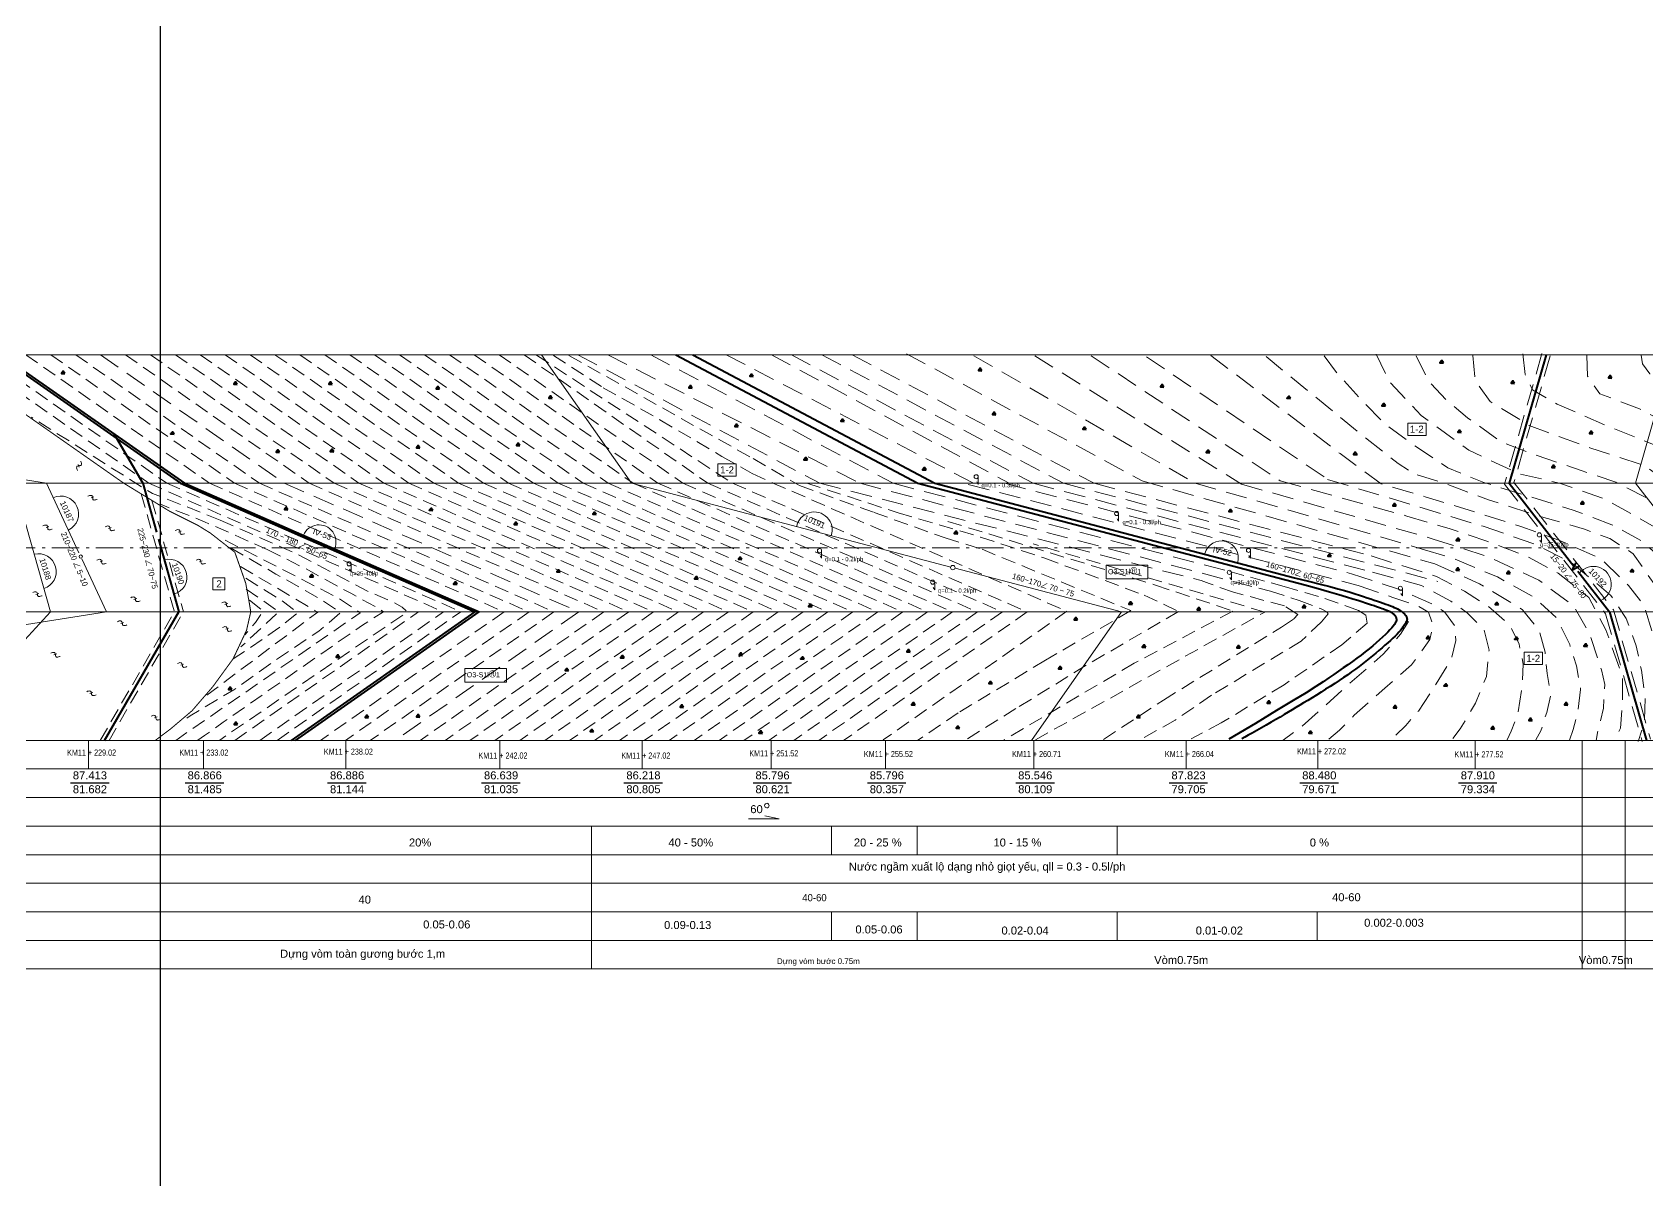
# Model space of a CAD drawing. Header units: inches. Extents: x 444671 to 463716, y 1783086 to 1794968.
# Drawn here: x 457755.7 to 457812.2, y 1788278.9 to 1788319.1 of the extents above; entities that cross this region are included whole.
import ezdxf
from ezdxf.enums import TextEntityAlignment as Align

# ---------------------------------------------------------------- set-up
doc = ezdxf.new("R2010")
doc.units = ezdxf.units.IN
doc.header["$MEASUREMENT"] = 0
doc.linetypes.add('ACAD_ISO10W100', pattern=[18, 12, -3, 0, -3])
doc.linetypes.add('DASHEDX2', pattern=[1.5, 1, -0.5])
for name, color, linetype, lineweight in [('ah', 7, 'Continuous', 15), ('bac6', 7, 'Continuous', 40), ('bac7', 7, 'Continuous', 20), ('bac8', 251, 'Continuous', 9), ('dg', 1, 'Continuous', 40), ('khenut', 251, 'Continuous', 20), ('khung', 7, 'Continuous', 15), ('Phuongvi', 7, 'Continuous', 15), ('rgdc', 7, 'Continuous', 25), ('Sohieu', 7, 'Continuous', 15), ('tdc', 7, 'Continuous', 15), ('thoc', 252, 'Continuous', 13), ('Xuatlonuoc', 4, 'Continuous', 15)]:
    doc.layers.add(name, color=color, linetype=linetype, lineweight=lineweight)
doc.layers.add('Caodoguong', color=7, linetype='Continuous')
doc.layers.add('PointCheckModelLayout', color=9, linetype='Continuous', plot=False)
doc.styles.add('.2', font='', dxfattribs={"height": 0.2})
doc.styles.add('Chuin', font='', dxfattribs={"height": 0.2})
doc.styles.add('Geo', font='', dxfattribs={"height": 0.2})
doc.styles.add('s', font='symbol.ttf', dxfattribs={"height": 0.4})
doc.styles.get('.2').set_extended_font_data('.VnArial')
doc.styles.get('Chuin').set_extended_font_data('.VnArial')
doc.styles.get('Geo').set_extended_font_data('Geo TimesP')

# ---------------------------------------------------------------- blocks, each defined once
blk = doc.blocks.new('th')
at = {"layer": 'khenut', "linetype": 'ByBlock', "lineweight": -2, "ltscale": 0.5}
for points in [[(-45.425, 55.139), (-45.395, 55.154), (-45.366, 55.165), (-45.34, 55.169), (-45.315, 55.165), (-45.294, 55.161), (-45.282, 55.152), (-45.272, 55.134), (-45.264, 55.109), (-45.258, 55.072), (-45.255, 55.045), (-45.249, 55.029), (-45.239, 55.016), (-45.221, 55.006), (-45.205, 55.003), (-45.174, 55.006), (-45.148, 55.011), (-45.117, 55.022), (-45.1, 55.028)], [(-45.312, 55.077), (-45.215, 55.112)]]:
    blk.add_lwpolyline(points, dxfattribs=at)

msp = doc.modelspace()

# ---------------------------------------------------------------- linework, layer by layer
at = {"layer": 'ah', "color": 1, "linetype": 'DASHEDX2', "ltscale": 0.5}
for p, q in [((457755.4703, 1788307.8201), (457761.897, 1788303.3201)), ((457756.342, 1788307.8201), (457762.7687, 1788303.3201)), ((457757.2137, 1788307.8201), (457763.6404, 1788303.3201)), ((457758.9572, 1788307.8201), (457765.3839, 1788303.3201)), ((457759.8289, 1788307.8201), (457766.2556, 1788303.3201)), ((457760.7006, 1788307.8201), (457767.1273, 1788303.3201)), ((457761.5724, 1788307.8201), (457767.999, 1788303.3201)), ((457762.4441, 1788307.8201), (457768.8707, 1788303.3201)), ((457763.3158, 1788307.8201), (457769.7425, 1788303.3201)), ((457764.1875, 1788307.8201), (457770.6142, 1788303.3201)), ((457765.0592, 1788307.8201), (457771.4859, 1788303.3201)), ((457765.931, 1788307.8201), (457772.3576, 1788303.3201)), ((457766.8027, 1788307.8201), (457773.2294, 1788303.3201)), ((457767.6744, 1788307.8201), (457774.1011, 1788303.3201)), ((457768.5461, 1788307.8201), (457774.9728, 1788303.3201)), ((457769.4179, 1788307.8201), (457775.8445, 1788303.3201)), ((457770.2896, 1788307.8201), (457776.7163, 1788303.3201)), ((457771.1613, 1788307.8201), (457777.588, 1788303.3201)), ((457772.033, 1788307.8201), (457778.4597, 1788303.3201)), ((457772.9048, 1788307.8201), (457779.3314, 1788303.3201)), ((457773.3385, 1788307.8037), (457780.2031, 1788303.3201)), ((457761.897, 1788303.3201), (457772.2066, 1788298.8201)), ((457762.7687, 1788303.3201), (457773.0784, 1788298.8201)), ((457763.6404, 1788303.3201), (457773.9501, 1788298.8201)), ((457765.3839, 1788303.3201), (457775.6935, 1788298.8201)), ((457766.2556, 1788303.3201), (457776.5653, 1788298.8201)), ((457767.1273, 1788303.3201), (457777.437, 1788298.8201)), ((457767.999, 1788303.3201), (457778.3087, 1788298.8201)), ((457768.8707, 1788303.3201), (457779.1804, 1788298.8201)), ((457769.7425, 1788303.3201), (457780.0521, 1788298.8201)), ((457770.6142, 1788303.3201), (457780.9239, 1788298.8201)), ((457771.4859, 1788303.3201), (457781.7956, 1788298.8201)), ((457772.3576, 1788303.3201), (457782.6673, 1788298.8201)), ((457773.2294, 1788303.3201), (457783.539, 1788298.8201)), ((457774.1011, 1788303.3201), (457784.4108, 1788298.8201)), ((457774.9728, 1788303.3201), (457785.2825, 1788298.8201)), ((457775.8445, 1788303.3201), (457786.1542, 1788298.8201)), ((457776.7163, 1788303.3201), (457787.0259, 1788298.8201)), ((457777.588, 1788303.3201), (457787.8977, 1788298.8201)), ((457778.4597, 1788303.3201), (457788.7694, 1788298.8201)), ((457779.3314, 1788303.3201), (457789.6411, 1788298.8201)), ((457780.2031, 1788303.3201), (457790.5128, 1788298.8201)), ((457781.5913, 1788303.3401), (457791.901, 1788298.8401)), ((457772.2066, 1788298.8201), (457765.78, 1788294.3201)), ((457773.0784, 1788298.8201), (457766.6517, 1788294.3201)), ((457773.9501, 1788298.8201), (457767.5234, 1788294.3201)), ((457775.6935, 1788298.8201), (457769.2669, 1788294.3201)), ((457776.5653, 1788298.8201), (457770.1386, 1788294.3201)), ((457777.437, 1788298.8201), (457771.0103, 1788294.3201)), ((457778.3087, 1788298.8201), (457771.882, 1788294.3201)), ((457779.1804, 1788298.8201), (457772.7538, 1788294.3201)), ((457780.0521, 1788298.8201), (457773.6255, 1788294.3201)), ((457780.9239, 1788298.8201), (457774.4972, 1788294.3201)), ((457781.7956, 1788298.8201), (457775.3689, 1788294.3201)), ((457782.6673, 1788298.8201), (457776.2407, 1788294.3201)), ((457783.539, 1788298.8201), (457777.1124, 1788294.3201)), ((457784.4108, 1788298.8201), (457777.9841, 1788294.3201)), ((457785.2825, 1788298.8201), (457778.8558, 1788294.3201)), ((457786.1542, 1788298.8201), (457779.7275, 1788294.3201)), ((457787.0259, 1788298.8201), (457780.5993, 1788294.3201)), ((457787.8977, 1788298.8201), (457781.471, 1788294.3201)), ((457788.7694, 1788298.8201), (457782.3427, 1788294.3201)), ((457789.6411, 1788298.8201), (457783.2144, 1788294.3201)), ((457790.5128, 1788298.8201), (457784.0862, 1788294.3201)), ((457791.901, 1788298.8401), (457785.4743, 1788294.3401))]:
    msp.add_line(p, q, dxfattribs=at)
at = {"layer": 'ah', "color": 1, "linetype": 'DASHEDX2', "ltscale": 0.75}
for p, q in [((457758.0855, 1788307.8201), (457764.5121, 1788303.3201)), ((457774.7906, 1788307.8201), (457783.2539, 1788303.3201)), ((457782.2572, 1788307.8201), (457790.7205, 1788303.3201)), ((457783.3222, 1788307.8201), (457791.7855, 1788303.3201)), ((457784.3873, 1788307.8201), (457792.8505, 1788303.3201)), ((457764.5121, 1788303.3201), (457774.8218, 1788298.8201)), ((457783.2539, 1788303.3201), (457796.5931, 1788299.9165)), ((457790.7205, 1788303.3201), (457802.5914, 1788300.2058)), ((457791.7855, 1788303.3201), (457804.8813, 1788299.8845)), ((457792.8505, 1788303.3201), (457802.544, 1788300.7771)), ((457774.8218, 1788298.8201), (457768.3951, 1788294.3201))]:
    msp.add_line(p, q, dxfattribs=at)
at = {"layer": 'ah', "color": 1, "linetype": 'DASHEDX2', "ltscale": 0.5}
for points in [[(457753.3487, 1788307.8201), (457759.7753, 1788303.3201)], [(457753.9736, 1788307.8201), (457760.4003, 1788303.3201)], [(457773.9288, 1788307.7954), (457775.6769, 1788306.6657), (457777.6585, 1788305.5404), (457779.8282, 1788304.2633), (457780.8889, 1788303.6609), (457781.5913, 1788303.3401)], [(457774.4754, 1788307.7902), (457780.9157, 1788304.1852), (457782.5473, 1788303.2411), (457785.152, 1788302.2969), (457787.6423, 1788301.41), (457788.9303, 1788301.0094), (457794.1398, 1788298.8636), (457791.1459, 1788297.1268), (457788.1002, 1788295.2873), (457786.6691, 1788294.3145)], [(457782.794, 1788303.3279), (457785.9925, 1788302.2885), (457788.8757, 1788301.4381), (457791.1288, 1788300.6979), (457794.6012, 1788299.4054), (457795.809, 1788298.8314), (457792.5704, 1788296.9494), (457790.1153, 1788295.4346), (457788.3645, 1788294.339)], [(457787.7339, 1788301.9849), (457795.0041, 1788299.7543), (457797.7065, 1788298.8481), (457794.2544, 1788297.0182), (457789.6851, 1788294.3279)], [(457790.8005, 1788294.3439), (457798.8223, 1788298.8132), (457790.7152, 1788301.2007)], [(457797.6034, 1788300.2287), (457799.5033, 1788299.7089), (457800.9232, 1788299.2891), (457802.1032, 1788298.8693), (457802.3632, 1788298.7094), (457802.4031, 1788298.4296), (457801.5232, 1788297.6699), (457799.5033, 1788296.2706), (457797.3034, 1788294.9313), (457796.2435, 1788294.3716)], [(457793.1819, 1788294.3557), (457795.279, 1788295.7314), (457799.4077, 1788298.2861), (457799.8446, 1788298.5699), (457799.9757, 1788298.7228), (457799.517, 1788299.0285), (457797.7257, 1788299.5088), (457796.8759, 1788299.8114), (457796.5931, 1788299.9165)], [(457797.8918, 1788299.8395), (457799.0265, 1788299.5399), (457800.0249, 1788299.2201), (457800.8004, 1788298.9198), (457800.9943, 1788298.8229), (457801.0428, 1788298.7454), (457800.8101, 1788298.4741), (457800.1025, 1788297.7958), (457796.9566, 1788295.8992), (457795.6913, 1788295.0313), (457794.575, 1788294.4114)], [(457762.7834, 1788294.3201), (457769.2101, 1788298.8201)], [(457763.6584, 1788294.3201), (457770.085, 1788298.8201)], [(457764.2608, 1788294.3201), (457770.6874, 1788298.8201)]]:
    msp.add_lwpolyline(points, dxfattribs=at)
at = {"layer": 'ah', "color": 1, "linetype": 'DASHEDX2', "ltscale": 0.75}
for points in [[(457775.83, 1788307.8201), (457784.6668, 1788303.3201)], [(457777.3344, 1788307.8201), (457785.8221, 1788303.3201)], [(457786.2849, 1788307.8555), (457794.5298, 1788303.4061), (457804.77, 1788300.5031)], [(457788.6461, 1788307.7782), (457796.3878, 1788303.3287), (457804.4116, 1788300.996)], [(457790.7751, 1788307.7782), (457798.0135, 1788303.29), (457804.7164, 1788301.3695)], [(457792.7492, 1788307.7782), (457799.3683, 1788303.4061), (457803.7925, 1788302.1748)], [(457794.6887, 1788307.7493), (457801.024, 1788303.4555), (457806.4635, 1788301.8152)], [(457784.6668, 1788303.3201), (457797.8918, 1788299.8395)], [(457785.8221, 1788303.3201), (457797.6034, 1788300.2287)], [(457788.4493, 1788303.2807), (457802.0926, 1788299.7412)], [(457789.7245, 1788303.3201), (457801.8643, 1788300.1539)]]:
    msp.add_lwpolyline(points, dxfattribs=at)
at = {"layer": 'ah', "color": 1, "linetype": 'DASHEDX2', "ltscale": 0.75, "flags": 128}
for points in [[(457779.9731, 1788307.8201), (457788.6367, 1788303.3201)], [(457781.5604, 1788307.8201), (457789.8832, 1788303.3201)], [(457796.9383, 1788307.7897), (457799.3571, 1788305.9565), (457801.4568, 1788304.3625), (457802.8921, 1788303.2998), (457804.4337, 1788302.8482), (457806.3474, 1788302.2637), (457807.7827, 1788301.812), (457809.1117, 1788301.3338), (457810.6001, 1788300.6696), (457811.557, 1788299.7398), (457812.0886, 1788299.049), (457812.4872, 1788297.7738), (457812.753, 1788296.5251), (457812.8594, 1788295.5156), (457812.753, 1788294.3466)], [(457798.8699, 1788307.7586), (457800.4093, 1788306.4915), (457802.2204, 1788305.0131), (457803.4881, 1788304.0175), (457803.91, 1788303.7465), (457804.1615, 1788303.6212)], [(457800.8989, 1788307.7852), (457801.3324, 1788307.1989), (457802.021, 1788306.4342), (457803.0411, 1788305.389), (457804.1633, 1788304.5733), (457805.2344, 1788303.8595), (457806.4841, 1788303.3497), (457808.0653, 1788302.8653), (457809.621, 1788302.381), (457810.9726, 1788301.8712), (457812.0437, 1788301.2848), (457812.6813, 1788300.6985), (457813.2424, 1788299.7553), (457813.5994, 1788298.8886), (457813.9112, 1788297.7501), (457814.2637, 1788296.2445), (457814.3278, 1788295.4437), (457814.3919, 1788294.5788), (457814.3919, 1788294.2905)], [(457802.7263, 1788307.8408), (457803.175, 1788306.8798), (457804.2967, 1788305.6945), (457805.9632, 1788304.4772), (457807.7579, 1788303.6443), (457809.136, 1788303.324), (457810.7064, 1788302.7794), (457812.469, 1788301.7864), (457813.2702, 1788301.1137), (457813.8398, 1788300.3276), (457814.2017, 1788299.604), (457814.4063, 1788298.9119), (457814.5322, 1788298.3457), (457814.5506, 1788298.2729)], [(457804.1225, 1788307.7851), (457804.5576, 1788306.8956), (457805.1904, 1788306.2236), (457805.922, 1788305.6108), (457807.1086, 1788304.7608), (457808.2555, 1788304.326), (457809.8969, 1788303.7725), (457811.1032, 1788303.3574), (457812.5375, 1788302.6262), (457813.7124, 1788301.6734), (457814.5144, 1788300.5817), (457814.8765, 1788299.5515), (457815.0994, 1788298.7718), (457815.4894, 1788297.3239), (457815.8794, 1788295.8203), (457816.0465, 1788294.9571), (457816.2137, 1788294.3445)], [(457806.1014, 1788307.7935), (457806.185, 1788306.9025), (457806.7143, 1788306.1785), (457808.0793, 1788305.3432), (457810.1965, 1788304.5635), (457812.0908, 1788303.951), (457813.2051, 1788303.1713), (457814.2079, 1788302.1967), (457814.8487, 1788301.4171), (457815.2108, 1788300.7488), (457815.5172, 1788299.9413), (457815.8515, 1788298.8554), (457816.353, 1788297.1847), (457816.8265, 1788295.8481), (457817.2722, 1788294.7343), (457817.4449, 1788294.3201)], [(457807.8564, 1788307.8492), (457807.94, 1788307.1253), (457808.1907, 1788306.5962), (457809.0543, 1788306.095), (457810.8929, 1788305.2875), (457812.3693, 1788304.7028), (457813.5951, 1788304.118), (457814.2636, 1788303.589), (457814.5979, 1788303.2827), (457815.2108, 1788302.0575), (457816.0465, 1788300.2476), (457816.3574, 1788299.0863)], [(457810.0986, 1788307.7873), (457810.1225, 1788307.0705), (457810.5527, 1788306.4493), (457811.9391, 1788305.9237), (457813.3732, 1788305.1592), (457814.664, 1788304.3946), (457815.2615, 1788303.7734), (457815.9308, 1788301.9577), (457816.4567, 1788300.4525), (457816.7435, 1788299.3534), (457816.8908, 1788298.8201)], [(457811.9965, 1788307.8085), (457812.0375, 1788307.5018), (457812.3034, 1788307.1541), (457813.1218, 1788306.5406), (457814.5744, 1788305.4977), (457815.5974, 1788304.4956), (457815.9452, 1788303.6981), (457816.0227, 1788303.3201)], [(457804.1615, 1788303.6212), (457805.0655, 1788303.3346), (457806.652, 1788302.7423), (457808.5061, 1788302.15), (457810.0161, 1788301.7106), (457810.8954, 1788301.3858), (457811.7173, 1788300.8508), (457812.5071, 1788299.7174), (457812.8499, 1788298.8951), (457813.1926, 1788297.4218), (457813.4326, 1788295.9143), (457813.5177, 1788294.8612), (457813.5177, 1788294.309)], [(457803.7925, 1788302.1748), (457805.3072, 1788301.7225), (457806.6241, 1788301.2837), (457807.9179, 1788300.7987), (457809.0962, 1788300.1752), (457810.1589, 1788299.3208), (457810.7596, 1788298.1892), (457811.3372, 1788296.5496), (457811.3372, 1788295.6951), (457811.2679, 1788294.7483), (457811.0831, 1788294.3096)], [(457806.4635, 1788301.8152), (457808.3072, 1788301.1755), (457809.5942, 1788300.5139), (457810.9363, 1788299.3929), (457811.4694, 1788298.5843), (457811.8188, 1788297.6287), (457812.0026, 1788296.7834), (457812.1313, 1788295.8094), (457812.1129, 1788294.9825), (457811.8923, 1788294.2841)], [(457804.7164, 1788301.3695), (457806.6511, 1788300.7429), (457808.4158, 1788299.9338), (457809.6462, 1788299.0114), (457810.1966, 1788298.0243), (457810.6014, 1788296.7944), (457810.7271, 1788296.2782), (457810.6762, 1788295.4519), (457810.4727, 1788294.6003), (457810.4218, 1788294.3079)], [(457802.544, 1788300.7771), (457804.8349, 1788300.0601), (457805.8189, 1788299.5382), (457806.6423, 1788299.0163), (457807.3853, 1788298.374), (457807.7267, 1788297.6915), (457807.8673, 1788296.9889), (457807.8271, 1788296.186), (457807.6866, 1788295.2827), (457807.4456, 1788294.6403), (457807.305, 1788294.3392)], [(457804.4116, 1788300.996), (457805.4373, 1788300.6824), (457806.9636, 1788300.04), (457808.269, 1788299.3174), (457809.0522, 1788298.5948), (457809.494, 1788297.6714), (457809.735, 1788296.9287), (457809.8755, 1788296.1057), (457809.7952, 1788295.4031), (457809.6145, 1788294.7005), (457809.4739, 1788294.2991)], [(457801.8643, 1788300.1539), (457803.5433, 1788299.6021), (457804.6927, 1788299.0895), (457805.1171, 1788298.8244), (457805.4885, 1788298.3118), (457805.5062, 1788297.8168), (457805.347, 1788297.1628), (457804.8165, 1788296.2967), (457804.1976, 1788295.3422), (457803.7555, 1788294.8473), (457803.2603, 1788294.3524)], [(457802.5914, 1788300.2058), (457804.3099, 1788299.74), (457805.3379, 1788299.1986), (457805.9017, 1788298.7898), (457806.4965, 1788298.2057), (457806.6733, 1788297.481), (457806.5849, 1788296.5619), (457806.1959, 1788295.625), (457805.6653, 1788294.7235), (457805.3824, 1788294.3524)], [(457802.0926, 1788299.7412), (457803.3095, 1788299.327), (457804.1504, 1788299.0468), (457804.5553, 1788298.8134), (457804.711, 1788298.3464), (457804.602, 1788297.8483), (457803.9635, 1788296.9611), (457803.0292, 1788296.1517), (457801.9547, 1788295.2023), (457801.4409, 1788294.6731), (457801.0204, 1788294.3306)], [(457803.8545, 1788298.4865), (457803.5742, 1788298.0351), (457802.9669, 1788297.3347), (457801.7679, 1788296.2918), (457800.7713, 1788295.3891), (457800.0705, 1788294.7665), (457799.4632, 1788294.3306)]]:
    msp.add_lwpolyline(points, dxfattribs=at)
at = {"layer": 'ah', "linetype": 'DASHEDX2', "ltscale": 0.75}
for points in [[(457808.5243, 1788307.8615), (457807.2129, 1788303.2881), (457810.7523, 1788298.7508), (457812.0347, 1788294.2788)], [(457808.8127, 1788307.7788), (457807.5434, 1788303.3522), (457811.0247, 1788298.8895), (457812.323, 1788294.3615)]]:
    msp.add_lwpolyline(points, dxfattribs=at)
at = {"layer": 'ah', "color": 1, "linetype": 'DASHEDX2', "ltscale": 0.5, "flags": 128}
for points in [[(457762.2722, 1788302.0287), (457760.878, 1788302.5828), (457759.9004, 1788302.9628), (457759.0721, 1788303.4786), (457755.6703, 1788305.6286)], [(457759.7753, 1788303.3201), (457764.4167, 1788301.2943), (457770.085, 1788298.8201)], [(457760.4003, 1788303.3201), (457764.5167, 1788301.5234), (457770.71, 1788298.8201)], [(457763.9328, 1788300.994), (457762.684, 1788301.5513), (457761.7199, 1788301.972), (457760.1584, 1788302.5964)], [(457762.2722, 1788302.0287), (457765.0361, 1788300.8055), (457767.4023, 1788299.5587), (457768.3046, 1788299.164), (457768.6435, 1788298.9792), (457768.818, 1788298.815), (457762.2534, 1788294.3334)], [(457762.4454, 1788301.328), (457766.4382, 1788299.2865), (457767.1743, 1788298.7899), (457760.7158, 1788294.3206)], [(457762.6348, 1788301.0551), (457764.222, 1788300.1443), (457765.7798, 1788299.2629), (457766.4852, 1788298.7929), (457765.721, 1788298.1465), (457764.1926, 1788297.1182), (457762.7524, 1788296.09), (457761.2239, 1788295.1792), (457760.9006, 1788294.9735)], [(457763.9328, 1788300.994), (457765.2801, 1788300.3206), (457766.838, 1788299.4686), (457767.8079, 1788298.9398), (457767.9843, 1788298.8223), (457767.2495, 1788298.3522), (457765.1332, 1788296.8832), (457762.3777, 1788294.9545), (457761.7219, 1788294.4909), (457761.4297, 1788294.2978)], [(457762.979, 1788300.4084), (457765.6838, 1788298.8083), (457761.8014, 1788295.9023)], [(457763.1639, 1788299.9974), (457764.4865, 1788299.1748), (457764.9862, 1788298.7929), (457764.369, 1788298.2934), (457763.3108, 1788297.5589), (457762.723, 1788297.177)], [(457763.1814, 1788299.6175), (457764.3222, 1788298.8267), (457762.9974, 1788297.5944)], [(457763.2961, 1788299.2272), (457763.7701, 1788298.8564), (457763.5022, 1788298.4444), (457763.1312, 1788298.0119)]]:
    msp.add_lwpolyline(points, dxfattribs=at)
at = {"layer": 'ah', "linetype": 'DASHEDX2', "ltscale": 0.5}
for points in [[(457759.5073, 1788302.9487), (457760.6699, 1788298.8201)], [(457759.8839, 1788302.7182), (457760.9815, 1788298.8201)], [(457758.0718, 1788294.3201), (457760.6699, 1788298.8201)], [(457758.3835, 1788294.3201), (457760.9815, 1788298.8201)]]:
    msp.add_lwpolyline(points, dxfattribs=at)
at = {"layer": 'ah', "color": 1, "linetype": 'DASHEDX2', "ltscale": 0.75, "elevation": 0.45, "flags": 128}
msp.add_lwpolyline([(457804.77, 1788300.5031), (457806.3411, 1788299.7992), (457807.8472, 1788298.8959), (457808.4296, 1788298.1732), (457808.6304, 1788297.4104), (457808.7108, 1788296.6677), (457808.8313, 1788295.9049), (457808.6907, 1788295.3027), (457808.4899, 1788294.6604), (457808.3091, 1788294.3392)], dxfattribs=at)
at = {"layer": 'bac6'}
for p, q in [((457809.7763, 1788300.2459), (457810.8885, 1788298.8201)), ((457810.8885, 1788298.8201), (457812.1788, 1788294.3201))]:
    msp.add_line(p, q, dxfattribs=at)
for points in [[(457808.6685, 1788307.8201), (457807.3781, 1788303.3201), (457809.6398, 1788300.4209)], [(457758.5633, 1788305.044), (457759.5586, 1788303.3201)], [(457759.5586, 1788303.3201), (457760.0401, 1788301.6102)], [(457760.1095, 1788301.3635), (457760.8257, 1788298.8201)], [(457809.7096, 1788300.5299), (457809.5739, 1788300.279), (457809.8521, 1788300.4349)], [(457758.2276, 1788294.3201), (457760.8257, 1788298.8201)]]:
    msp.add_lwpolyline(points, dxfattribs=at)
at = {"layer": 'bac7', "linetype": 'ByBlock', "ltscale": 0.4}
for p, q in [((457776.6629, 1788303.3201), (457773.5096, 1788307.8201)), ((457776.6629, 1788303.3201), (457787.834, 1788300.3895)), ((457787.9841, 1788300.3501), (457793.8159, 1788298.8201)), ((457793.8159, 1788298.8201), (457790.6625, 1788294.3201))]:
    msp.add_line(p, q, dxfattribs=at)
at = {"layer": 'bac7'}
for points in [[(457813.0843, 1788307.8201), (457811.794, 1788303.3201), (457814.0556, 1788300.4209)], [(457756.191, 1788303.3201), (457742.3074, 1788305.5191)], [(457757.3281, 1788300.8816), (457756.191, 1788303.3201)], [(457758.2894, 1788298.8201), (457757.426, 1788300.6717)], [(457744.801, 1788296.6838), (457758.2894, 1788298.8201)]]:
    msp.add_lwpolyline(points, dxfattribs=at)
for centre, radius in [((457757.3888, 1788300.7554), 0.0589), ((457787.909, 1788300.3698), 0.0776)]:
    msp.add_circle(centre, radius, dxfattribs=at)
at = {"layer": 'bac8'}
for points in [[(457755.0646, 1788303.3201), (457756.3317, 1788298.8201)], [(457752.2112, 1788294.3362), (457756.3317, 1788298.8201)]]:
    msp.add_lwpolyline(points, dxfattribs=at)
at = {"layer": 'Caodoguong', "color": 0, "linetype": 'Continuous', "ltscale": 0.1}
for points in [[(457757.0292, 1788292.8336), (457758.3797, 1788292.8336)], [(457761.0457, 1788292.8336), (457762.3963, 1788292.8336)], [(457766.0285, 1788292.8336), (457767.3791, 1788292.8336)], [(457771.4166, 1788292.8336), (457772.7671, 1788292.8336)], [(457776.3986, 1788292.8336), (457777.7492, 1788292.8336)], [(457776.3986, 1788292.8336), (457777.7492, 1788292.8336)], [(457780.9166, 1788292.8336), (457782.2671, 1788292.8336)], [(457784.9166, 1788292.8336), (457786.2671, 1788292.8336)], [(457790.1097, 1788292.8336), (457791.4602, 1788292.8336)], [(457795.4733, 1788292.8336), (457796.8239, 1788292.8336)], [(457800.0496, 1788292.8336), (457801.4002, 1788292.8336)], [(457805.5979, 1788292.8336), (457806.9485, 1788292.8336)]]:
    msp.add_lwpolyline(points, dxfattribs=at)
at = {"layer": 'dg', "ltscale": 0.4}
for p, q in [((457778.2181, 1788307.8201), (457786.6814, 1788303.3201)), ((457778.8092, 1788307.8201), (457787.2725, 1788303.3201)), ((457786.6814, 1788303.3201), (457800.2222, 1788299.7678)), ((457787.2725, 1788303.3201), (457799.8695, 1788300.0154))]:
    msp.add_line(p, q, dxfattribs=at)
at = {"layer": 'dg'}
for points in [[(457754.4515, 1788307.8201), (457760.8782, 1788303.3201)], [(457754.5986, 1788307.8201), (457761.0252, 1788303.3201)], [(457764.7612, 1788294.3201), (457771.1879, 1788298.8201)], [(457764.9082, 1788294.3201), (457771.3349, 1788298.8201)]]:
    msp.add_lwpolyline(points, dxfattribs=at)
at = {"layer": 'dg', "ltscale": 0.4}
for points in [[(457788.9254, 1788307.2609), (457788.8659, 1788307.3462), (457788.8043, 1788307.2672)], [(457805.0762, 1788307.5302), (457805.0167, 1788307.6156), (457804.9551, 1788307.5365)], [(457756.8366, 1788307.1595), (457756.7771, 1788307.2449), (457756.7154, 1788307.1658)], [(457762.866, 1788306.78), (457762.8065, 1788306.8654), (457762.7449, 1788306.7863)], [(457766.1934, 1788306.78), (457766.1339, 1788306.8654), (457766.0723, 1788306.7863)], [(457780.9241, 1788307.0586), (457780.8646, 1788307.144), (457780.803, 1788307.0649)], [(457807.5644, 1788306.8161), (457807.5049, 1788306.9014), (457807.4433, 1788306.8224)], [(457810.9706, 1788307.0042), (457810.9111, 1788307.0895), (457810.8494, 1788307.0105)], [(457769.9451, 1788306.6238), (457769.8855, 1788306.7091), (457769.8239, 1788306.6301)], [(457773.8926, 1788306.292), (457773.833, 1788306.3774), (457773.7714, 1788306.2983)], [(457778.787, 1788306.6534), (457778.7274, 1788306.7388), (457778.6658, 1788306.6598)], [(457795.2906, 1788306.6889), (457795.2311, 1788306.7743), (457795.1695, 1788306.6953)], [(457799.7217, 1788306.2886), (457799.6621, 1788306.374), (457799.6005, 1788306.2949)], [(457789.4126, 1788305.7202), (457789.3531, 1788305.8056), (457789.2914, 1788305.7265)], [(457803.0454, 1788306.0297), (457802.9859, 1788306.1151), (457802.9243, 1788306.036)], [(457760.6552, 1788305.039), (457760.5957, 1788305.1243), (457760.5341, 1788305.0453)], [(457780.3986, 1788305.3058), (457780.339, 1788305.3912), (457780.2774, 1788305.3121)], [(457784.1042, 1788305.4824), (457784.0447, 1788305.5678), (457783.9831, 1788305.4888)], [(457792.5775, 1788305.2039), (457792.518, 1788305.2893), (457792.4564, 1788305.2102)], [(457805.6983, 1788305.0971), (457805.6387, 1788305.1824), (457805.5771, 1788305.1034)], [(457810.3087, 1788305.0605), (457810.2492, 1788305.1459), (457810.1876, 1788305.0668)], [(457769.2621, 1788304.553), (457769.2026, 1788304.6384), (457769.1409, 1788304.5593)], [(457772.7588, 1788304.6372), (457772.6993, 1788304.7226), (457772.6377, 1788304.6435)], [(457764.3471, 1788304.4052), (457764.2876, 1788304.4905), (457764.226, 1788304.4115)], [(457766.2433, 1788304.4251), (457766.1837, 1788304.5105), (457766.1221, 1788304.4314)], [(457782.8208, 1788304.1384), (457782.7613, 1788304.2238), (457782.6997, 1788304.1447)], [(457796.8986, 1788304.3927), (457796.8391, 1788304.4781), (457796.7775, 1788304.3991)], [(457802.0517, 1788304.3215), (457801.9922, 1788304.4069), (457801.9305, 1788304.3278)], [(457808.9915, 1788303.8718), (457808.9319, 1788303.9572), (457808.8703, 1788303.8781)], [(457786.9717, 1788303.7859), (457786.9122, 1788303.8713), (457786.8505, 1788303.7923)], [(457764.6431, 1788302.3942), (457764.5836, 1788302.4795), (457764.522, 1788302.4005)], [(457769.71, 1788302.3689), (457769.6505, 1788302.4543), (457769.5888, 1788302.3753)], [(457775.4301, 1788302.2275), (457775.3705, 1788302.3129), (457775.3089, 1788302.2339)], [(457797.686, 1788302.3225), (457797.6265, 1788302.4079), (457797.5649, 1788302.3289)], [(457803.4262, 1788302.5255), (457803.3666, 1788302.6109), (457803.305, 1788302.5319)], [(457810.0058, 1788302.5986), (457809.9463, 1788302.684), (457809.8847, 1788302.605)], [(457772.6747, 1788301.8734), (457772.6151, 1788301.9587), (457772.5535, 1788301.8797)], [(457788.0814, 1788301.5562), (457788.0219, 1788301.6416), (457787.9603, 1788301.5626)], [(457805.648, 1788301.3131), (457805.5885, 1788301.3984), (457805.5268, 1788301.3194)], [(457780.5277, 1788300.6531), (457780.4682, 1788300.7385), (457780.4065, 1788300.6595)], [(457801.1479, 1788300.7579), (457801.0884, 1788300.8433), (457801.0267, 1788300.7642)], [(457765.5341, 1788300.04), (457765.4746, 1788300.1254), (457765.413, 1788300.0464)], [(457774.1699, 1788300.2106), (457774.1104, 1788300.296), (457774.0488, 1788300.2169)], [(457778.9931, 1788299.9685), (457778.9336, 1788300.0539), (457778.872, 1788299.9748)], [(457805.6372, 1788300.2709), (457805.5776, 1788300.3563), (457805.516, 1788300.2772)], [(457807.4154, 1788300.1589), (457807.3559, 1788300.2443), (457807.2943, 1788300.1652)], [(457811.7397, 1788300.2201), (457811.6802, 1788300.3055), (457811.6186, 1788300.2265)], [(457770.5594, 1788299.7865), (457770.4999, 1788299.8719), (457770.4382, 1788299.7928)], [(457782.9837, 1788299.002), (457782.9241, 1788299.0874), (457782.8625, 1788299.0083)], [(457794.1903, 1788299.0841), (457794.1307, 1788299.1695), (457794.0691, 1788299.0905)], [(457796.5746, 1788298.8853), (457796.5151, 1788298.9707), (457796.4535, 1788298.8917)], [(457800.2635, 1788298.9696), (457800.204, 1788299.055), (457800.1423, 1788298.9759)], [(457807.0037, 1788299.0667), (457806.9442, 1788299.1521), (457806.8826, 1788299.073)], [(457792.2708, 1788298.5399), (457792.2113, 1788298.6253), (457792.1497, 1788298.5463)], [(457804.6007, 1788297.878), (457804.5412, 1788297.9634), (457804.4796, 1788297.8843)], [(457807.6865, 1788297.8535), (457807.627, 1788297.9389), (457807.5654, 1788297.8598)], [(457766.4508, 1788297.2274), (457766.3912, 1788297.3128), (457766.3296, 1788297.2337)], [(457776.4023, 1788297.2055), (457776.3428, 1788297.2909), (457776.2812, 1788297.2118)], [(457780.5524, 1788297.2962), (457780.4929, 1788297.3816), (457780.4313, 1788297.3025)], [(457782.7019, 1788297.1651), (457782.6424, 1788297.2505), (457782.5808, 1788297.1714)], [(457786.4175, 1788297.414), (457786.358, 1788297.4994), (457786.2964, 1788297.4203)], [(457794.6597, 1788297.5778), (457794.6002, 1788297.6632), (457794.5385, 1788297.5842)], [(457797.9627, 1788297.5558), (457797.9032, 1788297.6412), (457797.8416, 1788297.5621)], [(457810.1155, 1788297.6103), (457810.056, 1788297.6956), (457809.9944, 1788297.6166)], [(457774.464, 1788296.7562), (457774.4045, 1788296.8416), (457774.3428, 1788296.7626)], [(457791.7217, 1788296.8209), (457791.6622, 1788296.9063), (457791.6006, 1788296.8272)], [(457762.6798, 1788296.1007), (457762.6203, 1788296.1861), (457762.5587, 1788296.107)], [(457789.2864, 1788296.3006), (457789.2269, 1788296.386), (457789.1653, 1788296.3069)], [(457805.2161, 1788296.2208), (457805.1565, 1788296.3061), (457805.0949, 1788296.2271)], [(457778.4867, 1788295.4766), (457778.4272, 1788295.562), (457778.3656, 1788295.4829)], [(457786.5879, 1788295.5567), (457786.5283, 1788295.6421), (457786.4667, 1788295.563)], [(457799.0284, 1788295.6228), (457798.9689, 1788295.7082), (457798.9073, 1788295.6291)], [(457803.449, 1788295.4537), (457803.3894, 1788295.5391), (457803.3278, 1788295.4601)], [(457809.4336, 1788295.5596), (457809.3741, 1788295.6449), (457809.3125, 1788295.5659)], [(457762.8772, 1788294.872), (457762.8177, 1788294.9573), (457762.7561, 1788294.8783)], [(457767.462, 1788295.1206), (457767.4025, 1788295.206), (457767.3409, 1788295.127)], [(457769.2585, 1788295.1379), (457769.1989, 1788295.2233), (457769.1373, 1788295.1442)], [(457794.4656, 1788295.1138), (457794.4061, 1788295.1991), (457794.3444, 1788295.1201)], [(457808.1865, 1788295.0096), (457808.127, 1788295.095), (457808.0653, 1788295.0159)], [(457775.3364, 1788294.6214), (457775.2769, 1788294.7068), (457775.2153, 1788294.6277)], [(457781.2457, 1788294.5661), (457781.1862, 1788294.6515), (457781.1245, 1788294.5725)], [(457788.1463, 1788294.7369), (457788.0868, 1788294.8223), (457788.0252, 1788294.7433)], [(457800.4813, 1788294.5635), (457800.4218, 1788294.6489), (457800.3602, 1788294.5698)], [(457806.866, 1788294.7163), (457806.8064, 1788294.8017), (457806.7448, 1788294.7226)]]:
    msp.add_lwpolyline(points, close=True, dxfattribs=at)
for points in [[(457760.8782, 1788303.3201), (457764.5801, 1788301.7043), (457764.8961, 1788301.5664), (457771.1879, 1788298.8201)], [(457761.0252, 1788303.3201), (457764.6167, 1788301.7525), (457764.9327, 1788301.6146), (457771.3349, 1788298.8201)], [(457799.8695, 1788300.0154), (457800.3561, 1788299.896), (457800.7643, 1788299.7929), (457801.1042, 1788299.7042), (457801.3858, 1788299.6278), (457801.6194, 1788299.5616), (457801.8151, 1788299.5036), (457801.983, 1788299.4517), (457802.1332, 1788299.4039), (457802.2742, 1788299.3585), (457802.4079, 1788299.3151), (457802.5341, 1788299.2736), (457802.6532, 1788299.234), (457802.765, 1788299.1962), (457802.8698, 1788299.1602), (457802.9675, 1788299.1259), (457803.0584, 1788299.0932), (457803.1424, 1788299.0621), (457803.22, 1788299.0323), (457803.2914, 1788299.0035), (457803.3571, 1788298.9755), (457803.4172, 1788298.9479), (457803.4722, 1788298.9205), (457803.5225, 1788298.893), (457803.5683, 1788298.8651), (457803.61, 1788298.8365), (457803.6475, 1788298.8076), (457803.681, 1788298.7784), (457803.7104, 1788298.7492), (457803.7356, 1788298.7202), (457803.7568, 1788298.6917), (457803.7739, 1788298.6638), (457803.7869, 1788298.6369), (457803.7957, 1788298.611), (457803.8005, 1788298.5855), (457803.8012, 1788298.56), (457803.7978, 1788298.5337), (457803.7903, 1788298.5061), (457803.7787, 1788298.4765), (457803.763, 1788298.4442), (457803.7432, 1788298.4087), (457803.7191, 1788298.3695), (457803.6905, 1788298.3262), (457803.6565, 1788298.2787), (457803.6166, 1788298.227), (457803.5702, 1788298.1708), (457803.5168, 1788298.1101), (457803.4556, 1788298.0446), (457803.3862, 1788297.9743), (457803.3082, 1788297.8991), (457803.2222, 1788297.8195), (457803.1293, 1788297.7361), (457803.0305, 1788297.6496), (457802.9266, 1788297.5607), (457802.8187, 1788297.4698), (457802.7077, 1788297.3777), (457802.5946, 1788297.2849), (457802.4801, 1788297.1921), (457802.3636, 1788297.0989), (457802.2445, 1788297.0053), (457802.122, 1788296.9109), (457801.9952, 1788296.8154), (457801.8635, 1788296.7187), (457801.726, 1788296.6204), (457801.582, 1788296.5204), (457801.4311, 1788296.4185), (457801.2748, 1788296.3154), (457801.115, 1788296.212), (457800.9534, 1788296.1091), (457800.792, 1788296.0077), (457800.6325, 1788295.9085), (457800.4769, 1788295.8125), (457800.327, 1788295.7206), (457800.1839, 1788295.6331), (457800.0461, 1788295.5492), (457799.9115, 1788295.4677), (457799.7776, 1788295.3871), (457799.6423, 1788295.3063), (457799.5033, 1788295.2239), (457799.3584, 1788295.1387), (457799.2053, 1788295.0493), (457799.043, 1788294.9551), (457798.8751, 1788294.8582), (457798.7065, 1788294.7615), (457798.5421, 1788294.6675), (457798.3867, 1788294.5792), (457798.2452, 1788294.4991), (457798.1223, 1788294.4302), (457798.0231, 1788294.3752)], [(457800.2222, 1788299.7678), (457800.6978, 1788299.6321), (457801.0938, 1788299.5182), (457801.4199, 1788299.4234), (457801.686, 1788299.345), (457801.9019, 1788299.2803), (457802.0774, 1788299.2265), (457802.2223, 1788299.1809), (457802.3464, 1788299.1408), (457802.4579, 1788299.1039), (457802.559, 1788299.0698), (457802.6502, 1788299.0384), (457802.7321, 1788299.0096), (457802.8051, 1788298.9835), (457802.8699, 1788298.9599), (457802.9269, 1788298.939), (457802.9768, 1788298.9206), (457803.0201, 1788298.9046), (457803.0576, 1788298.8908), (457803.0899, 1788298.8788), (457803.1177, 1788298.8684), (457803.142, 1788298.8591), (457803.1632, 1788298.8506), (457803.1823, 1788298.8426), (457803.2, 1788298.8348), (457803.2168, 1788298.8268), (457803.2331, 1788298.8185), (457803.2489, 1788298.8096), (457803.2644, 1788298.8), (457803.2797, 1788298.7895), (457803.295, 1788298.7779), (457803.3103, 1788298.7651), (457803.3259, 1788298.7509), (457803.3417, 1788298.7351), (457803.3575, 1788298.7177), (457803.3728, 1788298.6989), (457803.3872, 1788298.6787), (457803.4002, 1788298.6571), (457803.4115, 1788298.6343), (457803.4205, 1788298.6102), (457803.427, 1788298.585), (457803.4303, 1788298.5586), (457803.4293, 1788298.5301), (457803.423, 1788298.4985), (457803.4101, 1788298.463), (457803.3893, 1788298.4224), (457803.3597, 1788298.3759), (457803.3198, 1788298.3224), (457803.2687, 1788298.2609), (457803.2053, 1788298.1908), (457803.1302, 1788298.1127), (457803.044, 1788298.0275), (457802.9475, 1788297.936), (457802.8414, 1788297.8394), (457802.7266, 1788297.7383), (457802.6036, 1788297.6338), (457802.4732, 1788297.5268), (457802.3363, 1788297.4181), (457802.1933, 1788297.3079), (457802.0448, 1788297.1964), (457801.8915, 1788297.0837), (457801.7338, 1788296.9699), (457801.5725, 1788296.8553), (457801.408, 1788296.74), (457801.241, 1788296.6241), (457801.0675, 1788296.5051), (457800.8654, 1788296.3702), (457800.6082, 1788296.2039), (457800.2693, 1788295.9907), (457799.822, 1788295.7152), (457799.2397, 1788295.3618), (457798.496, 1788294.9152), (457797.5642, 1788294.3598)]]:
    msp.add_lwpolyline(points, dxfattribs=at)
at = {"layer": 'khung', "ltscale": 0.4}
msp.add_line((457775.2685, 1788291.3201), (457775.2685, 1788286.3201), dxfattribs=at)
at = {"layer": 'khung'}
for points in [[(457728.6603, 1788307.8201), (457828.6603, 1788307.8201)], [(457728.6603, 1788303.3201), (457828.6603, 1788303.3201)], [(457728.6603, 1788298.8201), (457828.6603, 1788298.8201)], [(457728.6603, 1788294.3201), (457828.6603, 1788294.3201)], [(457757.6646, 1788294.3201), (457757.6646, 1788293.3201)], [(457761.6812, 1788294.3201), (457761.6812, 1788293.3201)], [(457766.664, 1788294.3201), (457766.664, 1788293.3201)], [(457772.052, 1788294.3201), (457772.052, 1788293.3201)], [(457777.0341, 1788294.3201), (457777.0341, 1788293.3201)], [(457781.552, 1788294.3201), (457781.552, 1788293.3201)], [(457785.552, 1788294.3201), (457785.552, 1788293.3201)], [(457790.7452, 1788294.3201), (457790.7452, 1788293.3201)], [(457796.0723, 1788294.3201), (457796.0723, 1788293.3201)], [(457800.6851, 1788294.3201), (457800.6851, 1788293.3201)], [(457806.1851, 1788294.3201), (457806.1851, 1788293.3201)], [(457809.9351, 1788286.3201), (457809.9351, 1788294.3201)], [(457811.4351, 1788286.3201), (457811.4351, 1788294.3201)], [(457783.6603, 1788290.3196), (457783.6603, 1788291.3201)], [(457786.6603, 1788290.3196), (457786.6603, 1788291.3201)], [(457793.6603, 1788290.3196), (457793.6603, 1788291.3201)], [(457728.6603, 1788289.3201), (457828.6603, 1788289.3201)], [(457728.6603, 1788288.3201), (457828.6603, 1788288.3201)], [(457783.6603, 1788287.3201), (457783.6603, 1788288.3201)], [(457786.6603, 1788287.3201), (457786.6603, 1788288.3201)], [(457793.6603, 1788287.3201), (457793.6603, 1788288.3201)], [(457800.6603, 1788287.3201), (457800.6603, 1788288.3201)], [(457728.6603, 1788287.3201), (457828.6603, 1788287.3201)], [(457728.6603, 1788286.3201), (457828.6603, 1788286.3201)]]:
    msp.add_lwpolyline(points, dxfattribs=at)
at = {"layer": 'khung', "linetype": 'ACAD_ISO10W100', "ltscale": 0.08}
msp.add_lwpolyline([(457728.6603, 1788301.0625), (457828.6603, 1788301.0625)], dxfattribs=at)
at = {"layer": 'khung', "color": 0, "linetype": 'Continuous', "ltscale": 0.1}
for points in [[(457728.6603, 1788293.3201), (457828.6603, 1788293.3201)], [(457728.6603, 1788292.3201), (457828.6603, 1788292.3201)], [(457780.7544, 1788291.5741), (457781.835, 1788291.5741), (457781.3274, 1788291.6827)], [(457728.6603, 1788291.3201), (457828.6603, 1788291.3201)]]:
    msp.add_lwpolyline(points, dxfattribs=at)
at = {"layer": 'khung', "linetype": 'Continuous', "ltscale": 0.1}
msp.add_lwpolyline([(457728.6603, 1788290.3201), (457828.6603, 1788290.3201)], dxfattribs=at)
at = {"layer": 'khung', "color": 0}
msp.add_lwpolyline([(457760.1793, 1788289.3201), (457760.1793, 1788288.3201)], dxfattribs=at)
at = {"layer": 'khung', "color": 0, "linetype": 'Continuous', "ltscale": 0.1}
msp.add_ellipse((457781.4003, 1788292.0394), major_axis=(-0.0479, -0.0626), ratio=0.9999905, start_param=6.4865855, end_param=12.7475976, dxfattribs=at)
at = {"layer": 'PointCheckModelLayout'}
msp.add_line((457760.1793, 1788154.5864), (457760.1793, 1788399.4294), dxfattribs=at)
at = {"layer": 'rgdc', "linetype": 'DASHEDX2', "ltscale": 0.5, "const_width": 0.035, "flags": 128}
for points in [[(457752.4738, 1788307.8201), (457758.9004, 1788303.3201)], [(457758.9004, 1788303.3201), (457760.4891, 1788302.3478), (457761.4885, 1788301.8483), (457761.9312, 1788301.5741), (457762.7818, 1788300.9082), (457762.9581, 1788300.4087), (457763.1639, 1788299.8212), (457763.2814, 1788299.1748), (457763.3402, 1788298.8223), (457763.1933, 1788298.1759), (457762.723, 1788297.177), (457762.0175, 1788296.2075), (457761.2827, 1788295.3555), (457760.5185, 1788294.7091), (457759.9996, 1788294.3201)]]:
    msp.add_lwpolyline(points, dxfattribs=at)
at = {"layer": 'Sohieu'}
for centre, start, end in [((457756.6913, 1788302.2473), 295, 115), ((457783.0589, 1788301.6932), 340.76775, 169.83219), ((457755.9085, 1788300.2293), 287.70894, 103.39218), ((457760.4829, 1788300.0376), 285.72631, 105.72631), ((457810.3245, 1788299.7871), 294.04763, 141.86626)]:
    msp.add_arc(centre, 0.624, start, end, dxfattribs=at)
at = {"layer": 'Sohieu', "color": 1}
for centre, start, end in [((457765.7269, 1788301.268), 336.41954, 156.41954), ((457797.3019, 1788300.7077), 344.90468, 164.90468)]:
    msp.add_arc(centre, 0.5959, start, end, dxfattribs=at)
at = {"layer": 'tdc'}
for points in [[(457803.8247, 1788304.9968), (457803.8247, 1788305.4271), (457804.4663, 1788305.4271), (457804.4663, 1788304.9968)], [(457779.6882, 1788303.5724), (457779.6882, 1788304.0026), (457780.3298, 1788304.0026), (457780.3298, 1788303.5724)], [(457762.0139, 1788299.5855), (457762.4339, 1788299.5855), (457762.4339, 1788300.0055), (457762.0139, 1788300.0055)], [(457793.2751, 1788299.9712), (457793.2751, 1788300.4494), (457794.7313, 1788300.4494), (457794.7313, 1788299.9712)], [(457807.9002, 1788296.974), (457807.9002, 1788297.4042), (457808.5418, 1788297.4042), (457808.5418, 1788296.974)], [(457770.8369, 1788296.3634), (457770.8369, 1788296.8416), (457772.2931, 1788296.8416), (457772.2931, 1788296.3634)]]:
    msp.add_lwpolyline(points, close=True, dxfattribs=at)
at = {"layer": 'Xuatlonuoc', "linetype": 'ByBlock', "ltscale": 3}
for p, q in [((457788.7971, 1788303.5581), (457788.7971, 1788303.2831)), ((457788.7971, 1788303.2831), (457788.7425, 1788303.3655)), ((457793.7098, 1788302.2705), (457793.7098, 1788301.9956)), ((457793.7098, 1788301.9956), (457793.6551, 1788302.078)), ((457808.5039, 1788301.2483), (457808.4493, 1788301.3307)), ((457808.5039, 1788301.5232), (457808.5039, 1788301.2483)), ((457783.3157, 1788300.6949), (457783.2611, 1788300.7773)), ((457783.3157, 1788300.9698), (457783.3157, 1788300.6949)), ((457798.3251, 1788300.7044), (457798.2705, 1788300.7867)), ((457798.3251, 1788300.9793), (457798.3251, 1788300.7044)), ((457766.8527, 1788300.2367), (457766.798, 1788300.3191)), ((457766.8527, 1788300.5116), (457766.8527, 1788300.2367)), ((457797.6561, 1788299.9394), (457797.6015, 1788300.0218)), ((457797.6561, 1788300.2143), (457797.6561, 1788299.9394)), ((457787.2735, 1788299.5924), (457787.2188, 1788299.6748)), ((457787.2735, 1788299.8674), (457787.2735, 1788299.5924)), ((457803.642, 1788299.3762), (457803.5873, 1788299.4586)), ((457803.642, 1788299.6512), (457803.642, 1788299.3762))]:
    msp.add_line(p, q, dxfattribs=at)
for centre in [(457788.7258, 1788303.5487), (457793.6384, 1788302.2612), (457808.4326, 1788301.5139), (457766.7813, 1788300.5022), (457783.2444, 1788300.9604), (457798.2538, 1788300.9699), (457797.5848, 1788300.2049), (457787.2021, 1788299.858), (457803.5706, 1788299.6418)]:
    msp.add_circle(centre, 0.072, dxfattribs=at)

# ---------------------------------------------------------------- block references
at = {"layer": 'thoc', "rotation": 89.27641598524326}
msp.add_blockref('th', (457812.9839, 1788348.4959), dxfattribs=at)
at = {"layer": 'thoc'}
for p in [(457803.068, 1788247.7292), (457801.493, 1788246.6903), (457803.6725, 1788246.6579), (457806.1243, 1788246.5281), (457803.3803, 1788245.4892), (457806.8549, 1788245.4892), (457801.1358, 1788244.3528), (457804.5656, 1788244.1744), (457807.748, 1788243.9958), (457804.1045, 1788243.3358), (457807.7783, 1788243.1332), (457801.7648, 1788242.2337), (457806.2035, 1788241.8737), (457803.0246, 1788240.8842), (457805.2811, 1788240.0294)]:
    msp.add_blockref('th', p, dxfattribs=at)

# ---------------------------------------------------------------- texts
at = {"layer": 'Caodoguong', "color": 0, "linetype": 'Continuous', "ltscale": 0.1, "style": 'Chuin'}
for s, p in [('87.413', (457757.7119, 1788292.957)), ('86.866', (457761.7285, 1788292.957)), ('86.886', (457766.7113, 1788292.957)), ('86.639', (457772.0993, 1788292.957)), ('86.218', (457777.0814, 1788292.957)), ('85.796', (457781.5993, 1788292.957)), ('85.796', (457785.5993, 1788292.957)), ('85.546', (457790.7924, 1788292.957)), ('87.823', (457796.156, 1788292.957)), ('88.480', (457800.7323, 1788292.957)), ('87.910', (457806.2806, 1788292.957)), ('81.682', (457757.7119, 1788292.4714)), ('81.485', (457761.7285, 1788292.4714)), ('81.144', (457766.7113, 1788292.4714)), ('81.035', (457772.0993, 1788292.4714)), ('80.805', (457777.0814, 1788292.4714)), ('80.621', (457781.5993, 1788292.4714)), ('80.357', (457785.5993, 1788292.4714)), ('80.109', (457790.7924, 1788292.4714)), ('79.705', (457796.156, 1788292.4714)), ('79.671', (457800.7323, 1788292.4714)), ('79.334', (457806.2806, 1788292.4714)), ('20%%%', (457769.2661, 1788290.6073)), ('40 - 50%%%', (457778.7391, 1788290.6073)), ('20 - 25 %%%', (457785.2812, 1788290.6073)), ('10 - 15 %%%', (457790.167, 1788290.6073)), ('0 %%%', (457800.7344, 1788290.6073)), ('N\xadíc ngÇm xuÊt lé d¹ng nhá giät yÕu, qll = 0.3 - 0.5l/ph', (457789.1065, 1788289.7656)), ('40', (457767.3281, 1788288.6091)), ('40-60', (457801.6787, 1788288.691)), ('0.05-0.06', (457770.1991, 1788287.7388)), ('0.09-0.13', (457778.6295, 1788287.7192)), ('0.05-0.06', (457785.3248, 1788287.5635)), ('0.02-0.04', (457790.4358, 1788287.5259)), ('0.01-0.02', (457797.234, 1788287.5259)), ('0.002-0.003', (457803.3448, 1788287.7982)), ('Dùng vßm toµn g\xad¬ng b\xadíc 1,m', (457767.2543, 1788286.7141)), ('Vßm0.75m', (457795.8997, 1788286.4933)), ('Vßm0.75m', (457810.7585, 1788286.4933))]:
    msp.add_text(s, height=0.28, dxfattribs=at).set_placement(p, align=Align.CENTER)
at = {"layer": 'khung', "color": 0, "linetype": 'Continuous', "ltscale": 0.1, "style": 'Chuin'}
msp.add_text('60', height=0.28, dxfattribs=at).set_placement((457780.8202, 1788291.7738))
at = {"layer": 'khung', "ltscale": 5}
msp.add_text('40-60', height=0.25, rotation=359.99916, dxfattribs=at).set_placement((457783.0655, 1788288.691), align=Align.CENTER)
at = {"layer": 'khung', "linetype": 'Continuous', "ltscale": 5, "style": 'Chuin'}
msp.add_text('Dùng vßm b\xadíc 0.75m', height=0.2, rotation=359.99916, dxfattribs=at).set_placement((457783.2028, 1788286.4933), align=Align.CENTER)
at = {"layer": 'khung', "char_height": 0.211335, "width": 2.113352, "attachment_point": 7}
for s, insert in [('{\\f.VnArial NarrowH|b0|i0|c0|p34;km11 + 229.02}', (457756.9134, 1788293.7856)), ('{\\f.VnArial NarrowH|b0|i0|c0|p34;km11 + 233.02}', (457760.8404, 1788293.7856)), ('{\\f.VnArial NarrowH|b0|i0|c0|p34;km11 + 238.02}', (457765.8979, 1788293.8194)), ('{\\f.VnArial NarrowH|b0|i0|c0|p34;km11 + 242.02}', (457771.3085, 1788293.6816)), ('{\\f.VnArial NarrowH|b0|i0|c0|p34;km11 + 247.02}', (457776.3085, 1788293.6816)), ('{\\f.VnArial NarrowH|b0|i0|c0|p34;km11 + 251.52}', (457780.7843, 1788293.7585)), ('{\\f.VnArial NarrowH|b0|i0|c0|p34;km11 + 255.52}', (457784.7959, 1788293.7364)), ('{\\f.VnArial NarrowH|b0|i0|c0|p34;km11 + 260.71}', (457789.9806, 1788293.7364)), ('{\\f.VnArial NarrowH|b0|i0|c0|p34;km11 + 266.04}', (457795.3289, 1788293.7364)), ('{\\f.VnArial NarrowH|b0|i0|c0|p34;km11 + 272.02}', (457799.9542, 1788293.8308)), ('{\\f.VnArial NarrowH|b0|i0|c0|p34;km11 + 277.52}', (457805.4617, 1788293.7247))]:
    msp.add_mtext(s, dxfattribs=dict(at, insert=insert))
at = {"layer": 'Phuongvi', "linetype": 'Continuous', "ltscale": 5, "style": 's'}
for s, rotation, p in [('225-230 Ð 70-75', 284.05854, (457759.6345, 1788300.6641)), ('210-220 Ð 5-10', 292.50779, (457757.0777, 1788300.6269)), ('15-20 Ð 75-80', 307.37052, (457809.3704, 1788300.012)), ('160-170Ð 70 - 75', 343.36964, (457791.0435, 1788299.6659))]:
    msp.add_text(s, height=0.2, rotation=rotation, dxfattribs=at).set_placement(p, align=Align.CENTER)
at = {"layer": 'Phuongvi', "color": 1, "linetype": 'Continuous', "ltscale": 5, "style": 's'}
for s, rotation, p in [('170 - 180 Ð 60-65', 335.58797, (457764.9094, 1788301.1318)), ('160-170Ð 60-65', 343.36964, (457799.8621, 1788300.1083))]:
    msp.add_text(s, height=0.2, rotation=rotation, dxfattribs=at).set_placement(p, align=Align.CENTER)
at = {"layer": 'Sohieu', "style": 'Chuin'}
for s, rotation, p in [('10187', 294.53559, (457756.6526, 1788302.6436)), ('10191', 336.70944, (457782.6707, 1788302.0384)), ('10188', 287.54038, (457755.9404, 1788300.6599)), ('10190', 289.98688, (457760.5706, 1788300.4885)), ('10192', 312.71131, (457810.138, 1788300.2355))]:
    msp.add_text(s, height=0.2, rotation=rotation, dxfattribs=at).set_placement(p)
at = {"layer": 'Sohieu', "color": 1, "style": 'Chuin'}
for s, rotation, p in [('IV-53', 339.50859, (457765.493, 1788301.5591)), ('IV-52', 347.99373, (457796.9916, 1788300.9143))]:
    msp.add_text(s, height=0.2, rotation=rotation, dxfattribs=at).set_placement(p)
at = {"layer": 'tdc', "style": 'Geo'}
for s, p in [('1-2', (457804.1425, 1788305.0896)), ('1-2', (457780.006, 1788303.6651)), ('2', (457762.2284, 1788299.6739)), ('1-2', (457808.218, 1788297.0667))]:
    msp.add_text(s, height=0.25, dxfattribs=at).set_placement(p, align=Align.CENTER)
at = {"layer": 'tdc', "char_height": 0.18, "width": 1.095707, "attachment_point": 1, "style": 'Geo'}
for insert in [(457793.3381, 1788300.3864), (457770.8999, 1788296.7786)]:
    msp.add_mtext('{\\fGeoTimesNR|b0|i0|c0|p18;O3-S1l\\fGeo TimesP|b0|i1|c0|p34;\\H1.389x;®\\fGeoTimesNR|b0|i0|c0|p18;\\H0.72x;1}', dxfattribs=dict(at, insert=insert))
at = {"layer": 'Xuatlonuoc', "linetype": 'ByBlock', "ltscale": 0.5, "style": '.2'}
for s, p in [('q=0.1 - 0.3l/ph', (457788.9092, 1788303.1787)), ('q=0.1 - 0.3l/ph', (457793.8437, 1788301.8884)), ('q=35-40l/p', (457808.4599, 1788301.0991)), ('q=0.1 - 0.2l/ph', (457783.4278, 1788300.5904)), ('q=35-40l/p', (457766.8087, 1788300.0874)), ('q=0.1 - 0.2l/ph', (457787.3855, 1788299.488)), ('q=35-40l/p', (457797.6242, 1788299.7747))]:
    msp.add_text(s, height=0.15, dxfattribs=at).set_placement(p)

doc.saveas('drawing.dxf')
